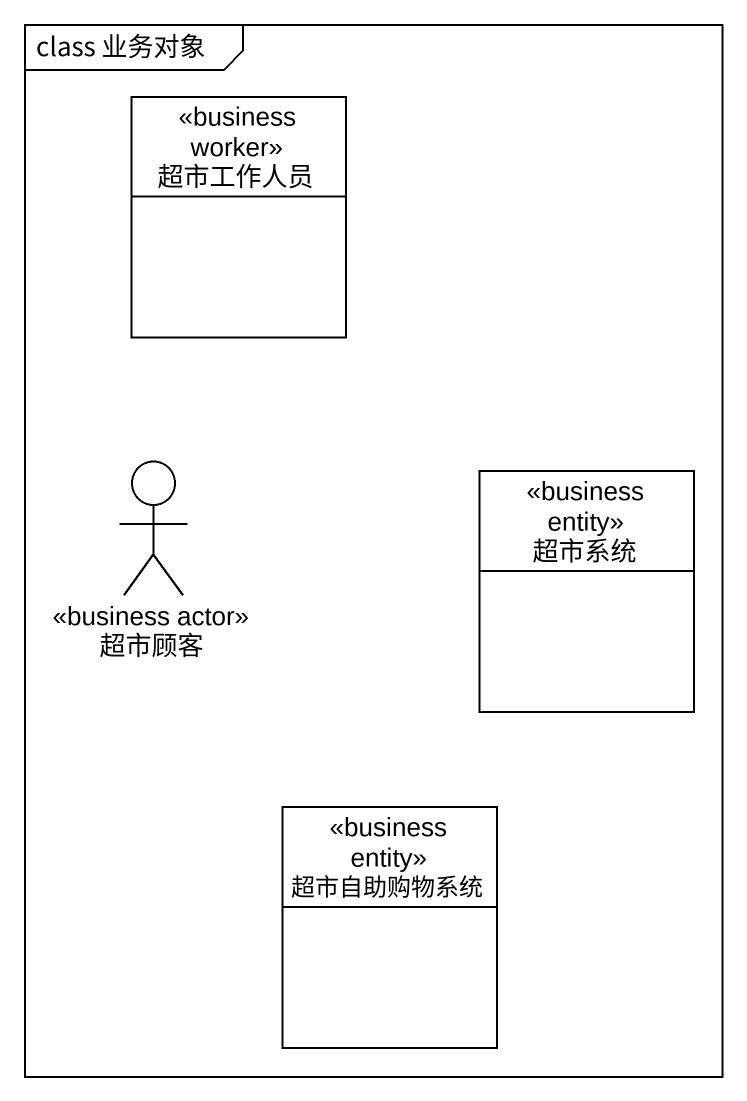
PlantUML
@startuml
mainframe class 业务对象
allowmixing
hide circle
hide empty members
class 超市工作人员 <<business worker>>
actor 超市顾客 <<business actor>>
class 超市系统 <<business entity>>
class 超市自助购物系统 <<business entity>>
@enduml
